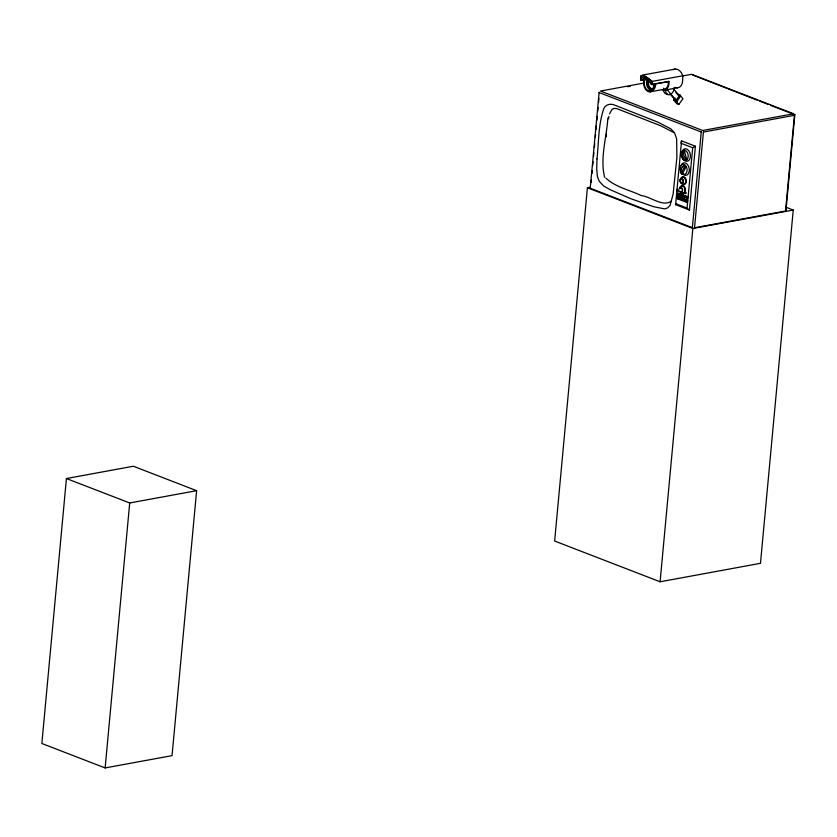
<?xml version="1.0" encoding="UTF-8"?>
<svg xmlns="http://www.w3.org/2000/svg" width="837" height="837" viewBox="0 0 837 837"><rect width="100%" height="100%" fill="white"/><g stroke="black" fill="none" stroke-linecap="round" stroke-linejoin="round"><path stroke-width="1.26" d="M647.953 79.212L640.535 80.237L641.079 75.602L643.967 75.571L649.156 78.762L652.138 81.409L651.981 84.663L668.962 81.482L669.014 83.899A8.757 5.932 79.6 0 1 662.245 89.957M692.722 74.985L757.192 100.189M692.345 227.957L701.28 131.639M685.398 165.59L682.804 170.016A1.308 0.649 -42.5 0 0 682.427 170.863L681.757 173.908L682.5 173.929A5.106 3.463 79.6 0 0 687.104 169.817A5.106 3.463 79.6 0 0 682.197 164.45A5.106 3.463 79.6 0 0 681.025 172.286A5.022 3.4 79.6 0 0 682.5 173.929L685.66 167.39L685.398 165.59L683.41 165.883M641.194 80.457L641.665 77.82L643.758 77.82L647.922 80.237L651.981 84.663L651.741 81.587L646.363 77.109L642.136 75.456L640.922 75.979L640.535 80.237L643.465 79.703M681.757 173.908L680.429 172.422L681.381 168.624M590.2 188.503L599.135 92.185M785.943 210.757L794.878 114.439M673.241 69.691A10.138 6.863 79.6 0 1 681.391 72.84L682.825 75.769L682.584 81.409A8.757 5.932 79.6 0 1 675.815 87.456M66.426 478.534L41.85 743.497L105.127 767.937L172.045 755.644L196.622 490.681L133.345 466.24L66.426 478.534L129.704 502.974L196.622 490.681M105.127 767.937L129.704 502.974M589.949 187.289L587.407 187.76L554.638 541.037L660.1 581.778L760.477 563.322L793.246 210.045L785.974 207.231M591.131 182.435L591.372 179.85M591.968 173.385L592.209 170.8M592.69 165.632L593.056 161.75M593.527 156.582L593.893 152.7M594.375 147.532L594.73 143.65M595.327 137.184L595.567 134.6M596.049 129.432L596.415 125.55M596.886 120.371L597.252 116.5M597.733 111.321L598.089 107.45M598.57 102.271L598.926 98.4M675.626 204.678L681.548 140.888L695.401 146.245L689.479 210.024L675.626 204.678L675.511 203.83M677.374 198.746L677.541 197.03L686.539 200.503L686.382 202.219L677.374 198.746L679.581 198.202L687.156 201.121M677.876 193.347L677.719 195.063L687.909 197.982L679.257 194.644L679.362 193.41L677.876 193.347L686.957 196.957L688.024 196.758L680.45 193.828M678.179 194.843L678.294 193.609M678.357 196.507L678.462 195.272M677.541 197.03L679.027 197.093L678.912 198.317L686.486 201.246M679.351 195.513C679.403 193.127 681.287 196.758 679.529 195.889M679.581 198.202L679.696 196.967M680.031 193.295L679.926 194.519L687.501 197.448M686.382 202.219L686.539 200.503M686.717 198.547C688.725 196.643 683.107 197.187 677.562 194.927L677.447 196.161L678.315 196.496M660.1 581.778L692.869 228.491L587.407 187.76M606.176 136.818L606.438 134.276M608.499 118.781L608.865 116.489M607.871 118.017C606.699 137.289 599.805 158.256 604.649 177.287M680.837 170.874L680.565 171.805M681.82 173.761L682.019 172.997M683.4 150.524L682.919 152.072C681.213 152.92 683.013 149.541 683.547 151.664L683.672 154.814A1.297 0.952 69.2 0 0 684.007 155.891L685.984 159.783L684.54 160.453L686.79 159.721A5.106 3.453 79.6 0 0 686.622 151.466A5.106 3.453 79.6 0 0 681.255 153.485A5.106 3.453 79.6 0 0 685.179 160.338A5.043 3.411 79.6 0 0 686.79 159.721L684.54 151.424L682.751 150.744M681.548 140.888L681.13 142.164A1.789 1.224 48.8 0 0 681.151 143.033M609.482 113.905L612.182 109.176L614.086 108.412L616.775 108.611L660.634 125.749L673.879 132.57M684.645 165.831L683.327 166.019L681.318 168.75M677.824 94.162L679.916 94.979L682.961 98.693L678.797 104.468L676.704 103.662L673.659 99.948L675.04 98.023M678.797 104.468L675.741 100.754L679.916 94.979M670.092 94.037L676.819 101.444L680.146 96.82L673.576 88.795M682.72 166.856L683.327 166.019M671.483 201.037C662.862 207.524 650.579 196.517 641.341 195.596C629.654 189.947 615.457 187.268 605.894 178.072M682.678 195.576L682.95 194.655M692.89 147.574L695.401 146.245M683.63 151.602L684.54 151.424M680.45 172.391L682.5 173.929M642.345 75.121L675.302 69.063M652.138 81.409L682.825 75.769M644.092 83.03L600.506 91.034L702.661 130.488L793.664 113.769L691.519 74.315L682.542 75.958M627.729 86.745L630.292 86.274M651.322 84.37L668.962 81.482M649.972 91.871L664.003 89.297A7.784 5.273 79.6 0 0 668.292 81.252M664.128 90.26L677.708 87.759M686.79 159.721L686.099 159.825M685.66 167.39L684.812 167.526M687.679 200.441L677.96 197.291L677.844 198.515L687.564 201.665M692.869 228.491L793.246 210.045M759.619 101.131L768.136 104.416M770.574 105.357L794.888 114.753M673.659 99.948L675.741 100.754M599.051 92.509L701.207 131.964M681.276 143.347L692.68 147.751L687.083 208.068L675.679 203.663M681.862 197.804L687.271 199.897M679.027 197.093L686.602 200.022M590.179 188.189L692.335 227.643M689.479 210.024L688.004 209.093A1.789 1.224 48.8 0 1 687.25 208.371M649.93 82.131L651.584 84.338M648.005 80.111L642.282 77.171L640.786 78.584L640.87 80.143L640.64 77.286M675.888 92.426L678.347 95.439M666.953 89.402L676.819 101.444M684.53 160.369L682.207 155.546M681.642 182.508L682.124 183.293A3.746 2.542 79.6 0 0 684.729 184.297L685.796 183.324A3.903 2.647 79.6 0 0 686.141 179.641L685.315 177.925A3.746 2.542 79.6 0 0 682.72 176.921L681.642 177.904A3.903 2.647 79.6 0 0 681.297 178.689M681.454 183.418L680.638 181.702A3.903 2.647 79.6 0 1 680.973 178.03L682.05 177.046A3.746 2.542 79.6 0 1 684.645 178.051L685.472 179.767A3.903 2.647 79.6 0 1 685.126 183.439L684.059 184.422A3.746 2.542 79.6 0 1 681.454 183.418M680.157 191.464L680.638 192.248A3.746 2.542 79.6 0 0 683.233 193.253L684.31 192.28A3.903 2.647 79.6 0 0 684.656 188.597L683.829 186.881A3.746 2.542 79.6 0 0 681.234 185.877L680.157 186.86A3.903 2.647 79.6 0 0 679.634 188.566M685.901 159.564L685.44 158.591M682.165 153.338L682.092 152.24L682.228 155.672M651.343 81.681L651.364 84.202M681.653 154.772A6.372 4.321 79.6 0 1 687.428 149.394A6.372 4.321 79.6 0 1 689.259 159.94A6.372 4.321 79.6 0 1 681.988 156.665M680.774 170.35A6.372 4.321 79.6 0 1 684.854 162.838A6.372 4.321 79.6 0 1 689.113 171.857A6.372 4.321 79.6 0 1 682.312 173.625M680.858 179.223A2.072 1.402 79.6 0 0 680.607 181.995A2.009 1.36 79.6 0 0 682.573 182.738M682.626 179.568A2.072 1.402 79.6 0 1 682.636 182.769M680.847 179.317A2.009 1.36 79.6 0 1 682.553 179.631M680.042 191.244A2.009 1.36 79.6 0 0 681.747 191.579A2.072 1.402 79.6 0 0 682.071 188.827A2.009 1.36 79.6 0 0 680.031 188.137M679.602 188.785A2.072 1.402 79.6 0 1 680.042 188.053M679.288 188.618A2.511 1.695 79.6 0 1 681.82 187.98A2.511 1.695 79.6 0 1 682.165 191.799A2.511 1.695 79.6 0 1 679.508 191.077M680.303 188.44A3.903 2.647 79.6 0 1 680.826 186.735L681.904 185.751A3.746 2.542 79.6 0 1 684.499 186.756L685.325 188.471A3.903 2.647 79.6 0 1 684.98 192.154L683.902 193.138A3.746 2.542 79.6 0 1 681.308 192.133M654.252 83.826A7.784 5.273 79.6 0 1 647.461 91.191A7.784 5.273 79.6 0 1 645.076 78.134M653.655 83.867A6.905 4.677 79.6 0 1 647.639 90.396A6.905 4.677 79.6 0 1 645.515 78.814M655.497 83.512A6.612 4.478 79.6 0 1 650.422 90.114A6.612 4.478 79.6 0 1 646.886 80.185M654.262 86.65A5.221 3.536 79.6 0 1 648.978 87.613A5.221 3.536 79.6 0 1 648.393 79.745M653.707 88.46A5.221 3.536 79.6 0 1 649.502 86.839A5.221 3.536 79.6 0 1 648.727 80.77M667.309 93.932A5.911 4.018 -68.9 0 1 663.71 88.084M674.245 87.351A5.911 4.018 -68.9 0 1 669.412 94.748A5.911 4.018 -68.9 0 1 665.813 88.9M596.99 158.873L596.718 168.917L597.43 176.544L599.198 181.221L603.644 186.002L610.435 189.821L631.171 198.84L653.76 206.739L664.599 208.894L667.664 207.911L670.092 205.274L673.115 194.163L676.882 157.576L676.652 138.743L674.528 132.916L670.856 128.877L658.112 122.233L614.913 105.211C611.031 103.286 605.831 104.238 603.895 108.402C598.235 124.462 598.821 142.091 596.99 158.873M685.179 192.165L685.064 193.399L685.942 193.734L686.058 192.5L685.179 192.165M703.415 132.058L694.532 227.737L785.545 211.008L794.418 115.328L703.415 132.058M676.735 189.779A1.276 0.868 79.6 0 0 677.667 191.694A1.276 0.868 79.6 0 0 678.252 189.811A1.276 0.868 79.6 0 0 676.735 189.779M680.104 179.788A2.511 1.695 79.6 0 0 681.946 183.523A2.511 1.695 79.6 0 0 683.076 179.809A2.511 1.695 79.6 0 0 680.104 179.788"/></g></svg>
